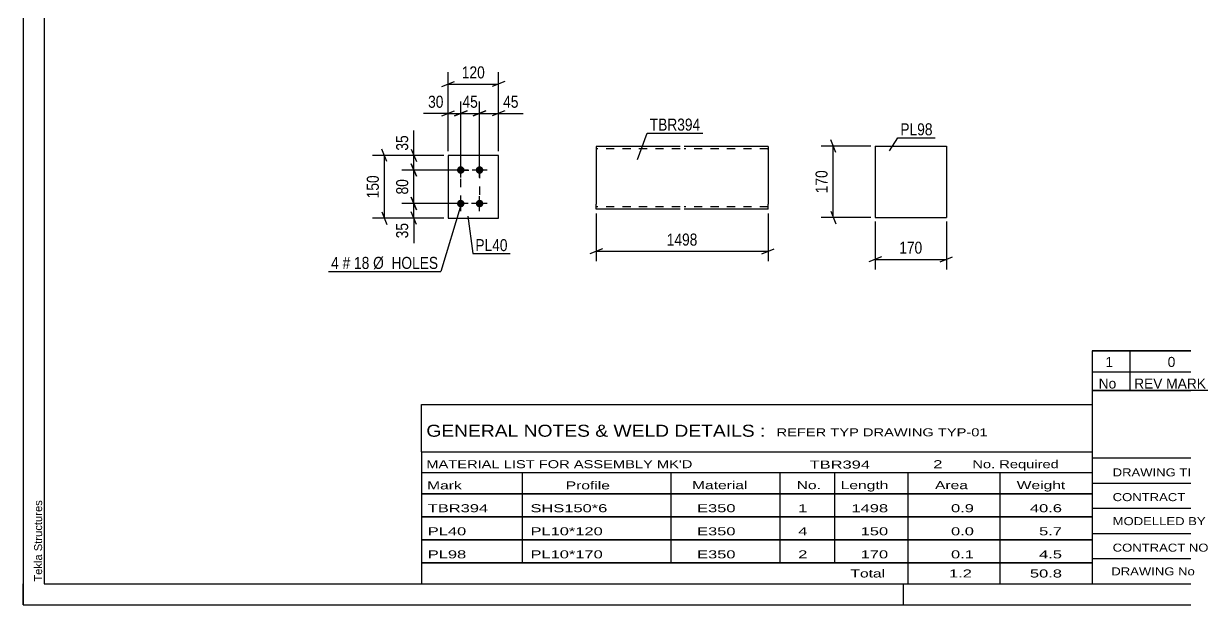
# Model space of a CAD drawing. Header units: millimetres. Extents: x 0 to 420, y 0 to 297.
# Drawn here: x 0 to 277.3, y 0 to 138.7 of the extents above; entities that cross this region are included whole.
import ezdxf

# ---------------------------------------------------------------- set-up
doc = ezdxf.new("R2010")
doc.units = ezdxf.units.MM
doc.linetypes.add('DXK_LINE_DOT2', pattern=[3.9198, 1.9599, -1.9599])
doc.styles.add('Arial', font='ARIAL.TTF', dxfattribs={"height": 0.2})
doc.styles.add('Arial Narrow', font='ARIALN.TTF', dxfattribs={"height": 0.2})

# ---------------------------------------------------------------- blocks, each defined once
blk = doc.blocks.new('Unknown-580569573-1163')
at = {"color": 5, "linetype": 'Continuous'}
for p, q in [((0, 297), (0, 0)), ((5, 292), (5, 5)), ((0, 0), (0, 5)), ((5, 5), (415, 5)), ((210, 0), (210, 5)), ((0, 0), (420, 0))]:
    blk.add_line(p, q, dxfattribs=at)
at = {"color": 174, "linetype": 'Continuous', "style": 'Arial'}
blk.add_text('Tekla Structures', height=1.9102, rotation=90, dxfattribs=at).set_placement((4.5, 5.5))
blk = doc.blocks.new('Bolt-580569573-1445 - 1411')
at = {"linetype": 'Continuous'}
for points in [[(104.36, 102.76, -1), (104.36, 104.56, -1)], [(108.86, 102.76, -1), (108.86, 104.56, -1)], [(104.36, 94.76, -1), (104.36, 96.56, -1)], [(108.86, 94.76, -1), (108.86, 96.56, -1)]]:
    blk.add_hatch(color=1, dxfattribs=at).paths.add_polyline_path(points)
at = {"color": 1, "linetype": 'Continuous'}
for p, q in [((104.36, 101.86), (104.36, 105.46)), ((108.86, 101.86), (108.86, 105.46)), ((106.16, 103.66), (102.56, 103.66)), ((110.66, 103.66), (107.06, 103.66)), ((104.36, 93.86), (104.36, 97.46)), ((108.86, 93.86), (108.86, 97.46)), ((106.16, 95.66), (102.56, 95.66)), ((110.66, 95.66), (107.06, 95.66))]:
    blk.add_line(p, q, dxfattribs=at)
blk = doc.blocks.new('Part-580569573-1460 - 1411')
at = {"color": 2, "linetype": 'Continuous'}
for p, q in [((113.36, 107.16), (101.36, 107.16)), ((101.36, 107.16), (101.36, 92.16)), ((113.36, 92.16), (113.36, 107.16)), ((101.36, 92.16), (113.36, 92.16))]:
    blk.add_line(p, q, dxfattribs=at)
blk = doc.blocks.new('Part-580569573-1391 - 1375')
at = {"color": 2, "linetype": 'Continuous'}
for p, q in [((203.21, 109.36), (203.21, 92.36)), ((203.21, 109.36), (220.21, 109.36)), ((220.21, 109.36), (220.21, 92.36)), ((203.21, 92.36), (220.21, 92.36))]:
    blk.add_line(p, q, dxfattribs=at)
blk = doc.blocks.new('Part-580569573-1275 - 1255')
at = {"color": 2, "linetype": 'Continuous'}
for p, q in [((156.67, 109.29), (136.67, 109.29)), ((136.67, 109.29), (136.67, 95.49)), ((177.67, 109.29), (157.67, 109.29)), ((177.67, 109.29), (177.67, 95.49)), ((136.67, 94.64), (136.67, 95.49)), ((136.67, 94.38), (136.67, 94.64)), ((136.67, 94.29), (136.67, 94.38)), ((156.67, 94.29), (136.67, 94.29)), ((177.67, 94.29), (157.67, 94.29)), ((177.67, 94.29), (177.67, 95.49))]:
    blk.add_line(p, q, dxfattribs=at)
at = {"color": 7, "linetype": 'DXK_LINE_DOT2'}
for p, q in [((156.67, 108.69), (136.67, 108.69)), ((177.67, 108.69), (157.67, 108.69)), ((177.67, 108.69), (177.67, 108.65)), ((177.67, 108.65), (177.67, 108.69)), ((177.67, 108.55), (177.67, 108.65)), ((177.67, 108.65), (177.67, 108.55)), ((136.67, 95.03), (136.67, 95.49)), ((136.67, 94.64), (136.67, 95.26)), ((136.67, 94.89), (136.67, 94.94)), ((136.67, 94.89), (136.67, 94.94)), ((156.67, 94.89), (136.67, 94.89)), ((136.67, 94.29), (136.67, 94.29)), ((177.67, 94.89), (157.67, 94.89)), ((177.67, 94.94), (177.67, 95.26)), ((177.67, 94.89), (177.67, 94.94))]:
    blk.add_line(p, q, dxfattribs=at)
blk = doc.blocks.new('Rectangle-580569573-1569 - 1411')
at = {"color": 1, "linetype": 'DXK_LINE_DOT2'}
blk.add_lwpolyline([(104.36, 103.66), (108.86, 103.66), (108.86, 95.66), (104.36, 95.66), (104.36, 103.66)], close=True, dxfattribs=at)
blk = doc.blocks.new('StraightDimension-580569573-1556 - 1411')
at = {"color": 7, "linetype": 'Continuous'}
for p, q in [((92.57, 108.66), (93.77, 105.66)), ((100.36, 107.16), (90.32, 107.16)), ((93.17, 103.66), (93.17, 107.16)), ((103.36, 103.66), (90.32, 103.66)), ((93.77, 102.16), (92.57, 105.16))]:
    blk.add_line(p, q, dxfattribs=at)
at = {"color": 0}
blk.add_wipeout([(92.42, 112.54), (88.22, 112.54), (88.22, 107.68), (92.42, 107.68)], dxfattribs=at)
at = {"color": 7, "linetype": 'Continuous'}
blk.add_line((93.17, 107.16), (93.17, 113.06), dxfattribs=at)
blk.add_line((93.17, 107.16), (93.17, 113.06), dxfattribs=at)
at = {"color": 3, "style": 'Arial Narrow'}
blk.add_text('35', height=2.863, rotation=90.0002, dxfattribs=at).set_placement((91.82, 108.28))
blk = doc.blocks.new('StraightDimension-580569573-1492 - 1411')
at = {"color": 7, "linetype": 'Continuous'}
for p, q in [((104.36, 104.66), (104.36, 120.01)), ((108.86, 104.66), (108.86, 120.01)), ((102.86, 116.56), (105.86, 117.76)), ((104.36, 117.16), (108.86, 117.16)), ((110.36, 117.76), (107.36, 116.56))]:
    blk.add_line(p, q, dxfattribs=at)
at = {"color": 0}
blk.add_wipeout([(109.04, 117.91), (109.04, 122.11), (104.18, 122.11), (104.18, 117.91)], dxfattribs=at)
at = {"color": 3, "style": 'Arial Narrow'}
blk.add_text('45', height=2.863, dxfattribs=at).set_placement((104.78, 118.51))
blk = doc.blocks.new('StraightDimension-580569573-1462 - 1411')
at = {"color": 7, "linetype": 'Continuous'}
for p, q in [((101.36, 108.16), (101.36, 127.01)), ((113.36, 108.16), (113.36, 127.01)), ((99.86, 123.56), (102.86, 124.76)), ((101.36, 124.16), (113.36, 124.16)), ((114.86, 124.76), (111.86, 123.56))]:
    blk.add_line(p, q, dxfattribs=at)
at = {"color": 0}
blk.add_wipeout([(110.7, 124.91), (110.7, 129.11), (104.02, 129.11), (104.02, 124.91)], dxfattribs=at)
at = {"color": 3, "style": 'Arial Narrow'}
blk.add_text('120', height=2.863, dxfattribs=at).set_placement((104.62, 125.51))
blk = doc.blocks.new('StraightDimension-580569573-1479 - 1411')
at = {"color": 7, "linetype": 'Continuous'}
for p, q in [((108.86, 104.66), (108.86, 120.01)), ((113.36, 108.16), (113.36, 120.01)), ((107.36, 116.56), (110.36, 117.76)), ((108.86, 117.16), (113.36, 117.16)), ((114.86, 117.76), (111.86, 116.56))]:
    blk.add_line(p, q, dxfattribs=at)
at = {"color": 0}
blk.add_wipeout([(118.74, 117.91), (118.74, 122.11), (113.88, 122.11), (113.88, 117.91)], dxfattribs=at)
at = {"color": 7, "linetype": 'Continuous'}
blk.add_line((113.36, 117.16), (119.27, 117.16), dxfattribs=at)
blk.add_line((113.36, 117.16), (119.27, 117.16), dxfattribs=at)
at = {"color": 3, "style": 'Arial Narrow'}
blk.add_text('45', height=2.863, dxfattribs=at).set_placement((114.48, 118.51))
blk = doc.blocks.new('StraightDimension-580569573-1502 - 1411')
at = {"color": 7, "linetype": 'Continuous'}
for p, q in [((101.36, 108.16), (101.36, 120.01)), ((104.36, 104.66), (104.36, 120.01)), ((99.86, 116.56), (102.86, 117.76)), ((101.36, 117.16), (104.36, 117.16)), ((105.86, 117.76), (102.86, 116.56))]:
    blk.add_line(p, q, dxfattribs=at)
at = {"color": 0}
blk.add_wipeout([(100.83, 117.91), (100.83, 122.11), (95.98, 122.11), (95.98, 117.91)], dxfattribs=at)
at = {"color": 7, "linetype": 'Continuous'}
blk.add_line((101.36, 117.16), (95.45, 117.16), dxfattribs=at)
blk.add_line((101.36, 117.16), (95.45, 117.16), dxfattribs=at)
at = {"color": 3, "style": 'Arial Narrow'}
blk.add_text('30', height=2.863, dxfattribs=at).set_placement((96.58, 118.51))
blk = doc.blocks.new('StraightDimension-580569573-1516 - 1411')
at = {"color": 7, "linetype": 'Continuous'}
for p, q in [((86.77, 105.66), (85.57, 108.66)), ((100.36, 107.16), (83.32, 107.16)), ((86.17, 92.16), (86.17, 107.16)), ((100.36, 92.16), (83.32, 92.16)), ((85.57, 93.66), (86.77, 90.66))]:
    blk.add_line(p, q, dxfattribs=at)
at = {"color": 0}
blk.add_wipeout([(85.42, 103), (81.22, 103), (81.22, 96.31), (85.42, 96.31)], dxfattribs=at)
at = {"color": 3, "style": 'Arial Narrow'}
blk.add_text('150', height=2.863, rotation=90.0002, dxfattribs=at).set_placement((84.82, 96.91))
blk = doc.blocks.new('StraightDimension-580569573-1533 - 1411')
at = {"color": 7, "linetype": 'Continuous'}
for p, q in [((92.57, 97.16), (93.77, 94.16)), ((103.36, 95.66), (90.32, 95.66)), ((93.17, 92.16), (93.17, 95.66)), ((100.36, 92.16), (90.32, 92.16)), ((93.77, 90.66), (92.57, 93.66))]:
    blk.add_line(p, q, dxfattribs=at)
at = {"color": 0}
blk.add_wipeout([(92.42, 91.63), (88.22, 91.63), (88.22, 86.78), (92.42, 86.78)], dxfattribs=at)
at = {"color": 7, "linetype": 'Continuous'}
blk.add_line((93.17, 92.16), (93.17, 86.25), dxfattribs=at)
blk.add_line((93.17, 92.16), (93.17, 86.25), dxfattribs=at)
at = {"color": 3, "style": 'Arial Narrow'}
blk.add_text('35', height=2.863, rotation=90.0002, dxfattribs=at).set_placement((91.82, 87.38))
blk = doc.blocks.new('StraightDimension-580569573-1546 - 1411')
at = {"color": 7, "linetype": 'Continuous'}
for p, q in [((103.36, 103.66), (90.32, 103.66)), ((92.57, 105.16), (93.77, 102.16)), ((93.17, 95.66), (93.17, 103.66)), ((93.77, 94.16), (92.57, 97.16)), ((103.36, 95.66), (90.32, 95.66))]:
    blk.add_line(p, q, dxfattribs=at)
at = {"color": 0}
blk.add_wipeout([(92.42, 102.08), (88.22, 102.08), (88.22, 97.23), (92.42, 97.23)], dxfattribs=at)
at = {"color": 3, "style": 'Arial Narrow'}
blk.add_text('80', height=2.863, rotation=90.0002, dxfattribs=at).set_placement((91.82, 97.83))
blk = doc.blocks.new('StraightDimension-580569573-1403 - 1375')
at = {"color": 7, "linetype": 'Continuous'}
for p, q in [((203.21, 91.36), (203.21, 79.96)), ((220.21, 91.36), (220.21, 79.96)), ((204.71, 82.96), (201.71, 81.76)), ((203.21, 82.36), (220.21, 82.36)), ((218.71, 81.76), (221.71, 82.96))]:
    blk.add_line(p, q, dxfattribs=at)
at = {"color": 0}
blk.add_wipeout([(215.05, 83.11), (215.05, 87.31), (208.37, 87.31), (208.37, 83.11)], dxfattribs=at)
at = {"color": 3, "style": 'Arial Narrow'}
blk.add_text('170', height=2.863, dxfattribs=at).set_placement((208.97, 83.71))
blk = doc.blocks.new('StraightDimension-580569573-1393 - 1375')
at = {"color": 7, "linetype": 'Continuous'}
for p, q in [((202.21, 109.36), (190.36, 109.36)), ((193.81, 107.86), (192.61, 110.86)), ((193.21, 92.36), (193.21, 109.36)), ((202.21, 92.36), (190.36, 92.36)), ((192.61, 93.86), (193.81, 90.86))]:
    blk.add_line(p, q, dxfattribs=at)
at = {"color": 0}
blk.add_wipeout([(192.46, 104.2), (188.26, 104.2), (188.26, 97.52), (192.46, 97.52)], dxfattribs=at)
at = {"color": 3, "style": 'Arial Narrow'}
blk.add_text('170', height=2.863, rotation=90.0002, dxfattribs=at).set_placement((191.86, 98.12))
blk = doc.blocks.new('StraightDimension-580569573-1354 - 1255')
at = {"color": 7, "linetype": 'Continuous'}
for p, q in [((136.67, 93.29), (136.67, 81.89)), ((177.67, 93.29), (177.67, 81.89)), ((138.17, 84.89), (135.17, 83.69)), ((136.67, 84.29), (177.67, 84.29)), ((176.17, 83.69), (179.17, 84.89))]:
    blk.add_line(p, q, dxfattribs=at)
at = {"color": 0}
blk.add_wipeout([(161.43, 85.04), (161.43, 89.24), (152.91, 89.24), (152.91, 85.04)], dxfattribs=at)
at = {"color": 3, "style": 'Arial Narrow'}
blk.add_text('1498', height=2.863, dxfattribs=at).set_placement((153.51, 85.64))
blk = doc.blocks.new('Unknown-580569573-4429')
at = {"color": 7, "linetype": 'Continuous'}
for p, q in [((255, 51.05), (255, 5)), ((255, 51.05), (415, 51.05)), ((415, 51), (415, 5)), ((255, 35), (415, 35)), ((295.14, 35), (295.14, 5)), ((255, 29), (415, 29)), ((397, 5.05), (397, 29.05)), ((255, 23), (415, 23)), ((339.14, 23), (339.14, 5)), ((255, 17), (415, 17)), ((255, 11), (397, 11)), ((255, 5), (415, 5))]:
    blk.add_line(p, q, dxfattribs=at)
at = {"color": 7, "style": 'Arial Narrow'}
for s, height, width, p in [('DRAWING TITLE', 1.9089, 1.425378, (259.88, 30.61)), ('TC-BRACE', 1.909, 1.425378, (296.81, 30.59)), ('CONTRACT', 1.909, 1.425378, (259.88, 24.71)), ('TERMINAL BUILDING', 1.9089, 1.425378, (297.06, 25.07)), ('MODELLED BY', 1.9089, 1.425378, (259.88, 18.98)), ('GSK', 1.909, 1.425378, (296.88, 19.04)), ('ISSUED', 1.909, 1.425378, (339.94, 18.64)), ('17.03.2026', 1.909, 1.425378, (356.69, 18.52)), ('CONTRACT NO', 1.9089, 1.425378, (259.88, 12.66)), ('AN-C-1376', 1.909, 1.425378, (297.23, 12.78)), ('SCALE', 1.909, 1.425378, (339.94, 12.65)), ('A1', 6.204, 1.25, (401.24, 7.2)), ('DRAWING No', 1.909, 1.425378, (259.56, 7)), ('[TBR.394]', 1.909, 1.425378, (297.46, 6.99)), ('1', 3.34, 1.5, (376.91, 5.68)), ('REVISION No.', 1.9089, 1.425378, (339.94, 5.77))]:
    blk.add_text(s, height=height, dxfattribs=dict(at, width=width)).set_placement(p)
at = {"color": 7, "linetype": 'Continuous', "style": 'Arial Narrow'}
for s, height, width, p in [('PH #', 2.1, 1.42538, (402.4, 24.55)), ('101', 2.1, 1.42538, (403.41, 18.55)), ('NTS', 1.909, 1.425378, (357, 13.05))]:
    blk.add_text(s, height=height, dxfattribs=dict(at, width=width)).set_placement(p)
blk = doc.blocks.new('Unknown-580569573-4430')
at = {"color": 7, "linetype": 'Continuous'}
for p, q in [((255, 60.55), (415, 60.55)), ((415, 60.55), (255, 60.55)), ((255, 60.55), (255, 55.55)), ((264, 60.55), (264, 55.55)), ((288, 60.55), (288, 55.55)), ((385, 60.55), (385, 55.55)), ((415, 60.55), (415, 55.55)), ((255, 55.55), (415, 55.55)), ((255, 55.55), (255, 51.05)), ((255, 55.55), (415, 55.55)), ((264, 55.55), (264, 51.05)), ((288, 55.55), (288, 51.05)), ((385, 55.55), (385, 51.05)), ((415, 55.55), (415, 51.05)), ((415, 51.05), (255, 51.05))]:
    blk.add_line(p, q, dxfattribs=at)
at = {"color": 7, "linetype": 'Continuous', "style": 'Arial Narrow'}
for s, height, width, p in [('1', 2.39, 1.196471, (258.16, 56.7)), ('0', 2.39, 1.196471, (273, 56.7)), ('ISSUED FOR CONSTRUCTION', 2.3861, 1.196471, (290, 56.7)), ('17.03.2026', 2.386, 1.196471, (391, 56.7)), ('No', 2.386, 1.2, (256.54, 51.55)), ('REV MARK', 2.386, 1.2, (265, 51.55)), ('REVISION DESCRIPTION', 2.3861, 1.2, (290, 51.55)), ('REV. DATE', 2.386, 1.2, (390.28, 51.55))]:
    blk.add_text(s, height=height, dxfattribs=dict(at, width=width)).set_placement(p)
blk = doc.blocks.new('Unknown-580569573-4431')
at = {"color": 7, "linetype": 'Continuous'}
for p, q in [((95, 47.75), (255, 47.75)), ((95, 36.5), (95, 47.75)), ((255, 47.75), (255, 36.5)), ((95, 36.5), (255, 36.5)), ((95, 36.5), (95, 31.5)), ((255, 36.5), (255, 31.5)), ((95, 31.5), (255, 31.5)), ((95, 31.5), (95, 26.5)), ((119, 31.5), (119, 26.5)), ((154.5, 31.5), (154.5, 26.5)), ((180.5, 31.5), (180.5, 26.5)), ((193.5, 31.5), (193.5, 26.5)), ((211, 31.5), (211, 26.5)), ((233, 31.5), (233, 26.5)), ((255, 31.5), (255, 26.5)), ((95, 26.5), (255, 26.5)), ((95, 26.45), (95, 21.05)), ((95, 26.45), (255, 26.45)), ((119, 26.5), (119, 21)), ((154.5, 26.5), (154.5, 21)), ((180.5, 26.5), (180.5, 21)), ((193.5, 26.5), (193.5, 21)), ((211, 26.5), (211, 21)), ((233, 26.5), (233, 21)), ((255, 26.45), (255, 21.05)), ((95, 21.05), (255, 21.05)), ((95, 20.95), (95, 15.55)), ((95, 20.95), (255, 20.95)), ((119, 21), (119, 15.5)), ((154.5, 21), (154.5, 15.5)), ((180.5, 21), (180.5, 15.5)), ((193.5, 21), (193.5, 15.5)), ((211, 21), (211, 15.5)), ((233, 21), (233, 15.5)), ((255, 20.95), (255, 15.55)), ((95, 15.55), (255, 15.55)), ((95, 15.45), (95, 10.05)), ((95, 15.45), (255, 15.45)), ((119, 15.5), (119, 10)), ((154.5, 15.5), (154.5, 10)), ((180.5, 15.5), (180.5, 10)), ((193.5, 15.5), (193.5, 10)), ((211, 15.5), (211, 10)), ((233, 15.5), (233, 10)), ((255, 15.45), (255, 10.05)), ((95, 10.05), (255, 10.05)), ((95, 10), (255, 10)), ((95, 10), (95, 5)), ((211, 10), (211, 5)), ((233, 10), (233, 5)), ((255, 10), (255, 5)), ((95, 5), (255, 5))]:
    blk.add_line(p, q, dxfattribs=at)
at = {"color": 7, "style": 'Arial Narrow'}
for s, height, width, p in [('GENERAL NOTES & WELD DETAILS :', 2.8633, 1.4, (96.15, 40.06)), ('REFER TYP DRAWING TYP-01', 1.9089, 1.6, (179.7, 40.16)), ("MATERIAL LIST FOR ASSEMBLY MK'D", 1.9089, 1.6, (96.15, 32.56)), ('TBR394', 1.909, 1.794707, (187.59, 32.47)), ('2', 1.91, 1.794707, (217.08, 32.56)), ('No. Required', 1.9089, 1.6, (226.41, 32.56)), ('Mark', 1.909, 1.7, (96.34, 27.5)), ('Profile', 1.909, 1.7, (129.41, 27.5)), ('Material', 1.909, 1.7, (159.54, 27.56)), ('No.', 1.909, 1.7, (184.5, 27.56)), ('Length', 1.909, 1.7, (195, 27.56)), ('Area', 1.909, 1.7, (217.5, 27.56)), ('Weight', 1.909, 1.7, (237, 27.56))]:
    blk.add_text(s, height=height, dxfattribs=dict(at, width=width)).set_placement(p)
at = {"color": 7, "linetype": 'Continuous', "style": 'Arial Narrow'}
for s, height, width, p in [('TBR394', 1.909, 1.794707, (96.5, 22.06)), ('SHS150*6', 1.909, 1.794707, (121, 22.06)), ('E350', 1.909, 1.794707, (160.74, 22.06)), ('1', 1.91, 1.794707, (184.86, 22.06)), ('1498', 1.909, 1.794707, (197.58, 22.06)), ('0.9', 1.909, 1.794707, (221.32, 22.06)), ('40.6', 1.909, 1.794707, (240.14, 22.06)), ('PL40', 1.909, 1.794707, (96.5, 16.56)), ('PL10*120', 1.909, 1.794707, (121, 16.56)), ('E350', 1.909, 1.794707, (160.74, 16.56)), ('4', 1.91, 1.794707, (184.86, 16.56)), ('150', 1.909, 1.794707, (199.77, 16.56)), ('0.0', 1.909, 1.794707, (221.32, 16.56)), ('5.7', 1.909, 1.794707, (242.33, 16.56)), ('PL98', 1.909, 1.794707, (96.5, 11.06)), ('PL10*170', 1.909, 1.794707, (121, 11.06)), ('E350', 1.909, 1.794707, (160.74, 11.06)), ('2', 1.91, 1.794707, (184.86, 11.06)), ('170', 1.909, 1.794707, (199.77, 11.06)), ('0.1', 1.909, 1.794707, (221.32, 11.06)), ('4.5', 1.909, 1.794707, (242.33, 11.06)), ('Total', 1.909, 1.7, (197.33, 6.5)), ('1.2', 1.909, 1.794707, (220.83, 6.5)), ('50.8', 1.909, 1.794707, (240.14, 6.5))]:
    blk.add_text(s, height=height, dxfattribs=dict(at, width=width)).set_placement(p)
blk = doc.blocks.new('Mark-580569573-1441 - 1411')
at = {"color": 0}
blk.add_wipeout([(75.28, 80.08), (75.28, 83.08), (73.45, 83.08), (73.45, 80.08)], dxfattribs=at)
blk.add_wipeout([(75.28, 80.08), (75.28, 83.08), (73.45, 83.08), (73.45, 80.08)], dxfattribs=at)
blk.add_wipeout([(78.01, 80.08), (78.01, 83.08), (76.18, 83.08), (76.18, 80.08)], dxfattribs=at)
blk.add_wipeout([(78.01, 80.08), (78.01, 83.08), (76.18, 83.08), (76.18, 80.08)], dxfattribs=at)
at = {"color": 3, "style": 'Arial Narrow'}
blk.add_text('4', height=2.86, dxfattribs=at).set_placement((73.45, 80.08))
at = {"color": 0}
blk.add_wipeout([(82.56, 80.08), (82.56, 83.08), (78.91, 83.08), (78.91, 80.08)], dxfattribs=at)
blk.add_wipeout([(82.56, 80.08), (82.56, 83.08), (78.91, 83.08), (78.91, 80.08)], dxfattribs=at)
at = {"color": 3, "style": 'Arial Narrow'}
blk.add_text('#', height=2.86, dxfattribs=at).set_placement((76.18, 80.08))
at = {"color": 0}
blk.add_wipeout([(98.99, 80.08), (98.99, 83.08), (83.46, 83.08), (83.46, 80.08)], dxfattribs=at)
blk.add_wipeout([(98.99, 80.08), (98.99, 83.08), (83.46, 83.08), (83.46, 80.08)], dxfattribs=at)
at = {"color": 7, "linetype": 'Continuous'}
for p in [(104.47, 95.55), (72.85, 79.48)]:
    blk.add_line(p, (99.59, 79.48), dxfattribs=at)
at = {"color": 3, "style": 'Arial Narrow'}
for s, p in [('18', (78.91, 80.08)), ('Ø  HOLES', (83.46, 80.08))]:
    blk.add_text(s, height=2.863, dxfattribs=at).set_placement(p)
blk = doc.blocks.new('Mark-580569573-1456 - 1411')
at = {"color": 0}
blk.add_wipeout([(115.54, 84.32), (115.54, 87.32), (107.86, 87.32), (107.86, 84.32)], dxfattribs=at)
blk.add_wipeout([(115.54, 84.32), (115.54, 87.32), (107.86, 87.32), (107.86, 84.32)], dxfattribs=at)
at = {"color": 30, "linetype": 'Continuous'}
for p, q in [((106.08, 92.68), (107.26, 83.72)), ((107.26, 83.72), (116.14, 83.72))]:
    blk.add_line(p, q, dxfattribs=at)
at = {"color": 3, "style": 'Arial Narrow'}
blk.add_text('PL40', height=2.863, dxfattribs=at).set_placement((107.86, 84.32))
blk = doc.blocks.new('Mark-580569573-1387 - 1375')
at = {"color": 0}
blk.add_wipeout([(216.92, 111.93), (216.92, 114.93), (209.24, 114.93), (209.24, 111.93)], dxfattribs=at)
blk.add_wipeout([(216.92, 111.93), (216.92, 114.93), (209.24, 114.93), (209.24, 111.93)], dxfattribs=at)
at = {"color": 30, "linetype": 'Continuous'}
for p, q in [((206.64, 108.25), (208.64, 111.33)), ((208.64, 111.33), (217.52, 111.33))]:
    blk.add_line(p, q, dxfattribs=at)
at = {"color": 3, "style": 'Arial Narrow'}
blk.add_text('PL98', height=2.863, dxfattribs=at).set_placement((209.24, 111.93))
blk = doc.blocks.new('Mark-580569573-1270 - 1255')
at = {"color": 0}
blk.add_wipeout([(161.51, 113.05), (161.51, 116.05), (149.45, 116.05), (149.45, 113.05)], dxfattribs=at)
blk.add_wipeout([(161.51, 113.05), (161.51, 116.05), (149.45, 116.05), (149.45, 113.05)], dxfattribs=at)
at = {"color": 30, "linetype": 'Continuous'}
for p, q in [((146.49, 106.14), (148.85, 112.45)), ((148.85, 112.45), (162.11, 112.45))]:
    blk.add_line(p, q, dxfattribs=at)
at = {"color": 3, "style": 'Arial Narrow'}
blk.add_text('TBR394', height=2.863, dxfattribs=at).set_placement((149.45, 113.05))

msp = doc.modelspace()

# ---------------------------------------------------------------- block references
for name in ['Unknown-580569573-1163', 'Part-580569573-1275 - 1255', 'Part-580569573-1391 - 1375', 'Part-580569573-1460 - 1411', 'Bolt-580569573-1445 - 1411', 'Rectangle-580569573-1569 - 1411', 'Unknown-580569573-4430', 'Unknown-580569573-4429', 'Unknown-580569573-4431']:
    msp.add_blockref(name, (0, 0))

# ---------------------------------------------------------------- next in the draw order: block references
for name in ['Mark-580569573-1270 - 1255', 'Mark-580569573-1387 - 1375', 'StraightDimension-580569573-1556 - 1411', 'Mark-580569573-1456 - 1411', 'StraightDimension-580569573-1354 - 1255', 'StraightDimension-580569573-1403 - 1375']:
    msp.add_blockref(name, (0, 0))

# ---------------------------------------------------------------- next in the draw order: block references
for name in ['StraightDimension-580569573-1492 - 1411', 'StraightDimension-580569573-1393 - 1375']:
    msp.add_blockref(name, (0, 0))

# ---------------------------------------------------------------- next in the draw order: block references
msp.add_blockref('StraightDimension-580569573-1462 - 1411', (0, 0))

# ---------------------------------------------------------------- next in the draw order: block references
for name in ['StraightDimension-580569573-1502 - 1411', 'StraightDimension-580569573-1479 - 1411']:
    msp.add_blockref(name, (0, 0))

# ---------------------------------------------------------------- next in the draw order: block references
msp.add_blockref('StraightDimension-580569573-1516 - 1411', (0, 0))

# ---------------------------------------------------------------- next in the draw order: block references
msp.add_blockref('StraightDimension-580569573-1533 - 1411', (0, 0))

# ---------------------------------------------------------------- next in the draw order: block references
msp.add_blockref('StraightDimension-580569573-1546 - 1411', (0, 0))

# ---------------------------------------------------------------- next in the draw order: block references
msp.add_blockref('Mark-580569573-1441 - 1411', (0, 0))

doc.saveas('drawing.dxf')
